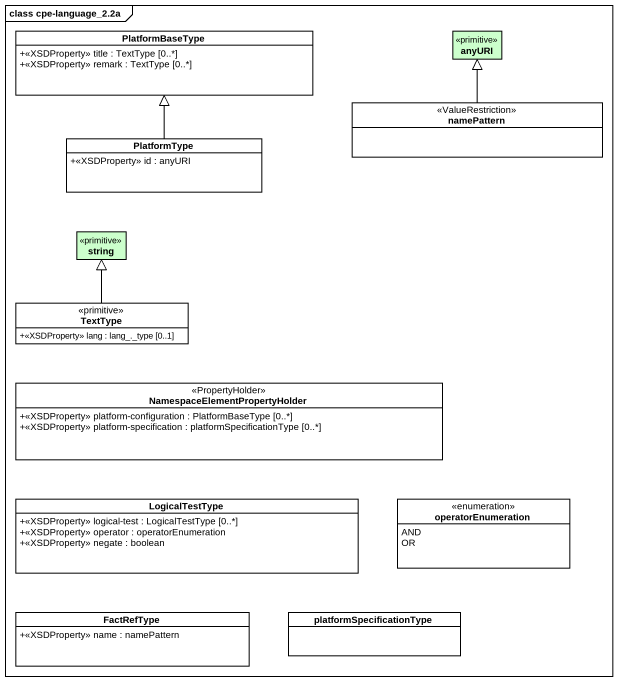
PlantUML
@startuml
mainframe class cpe-language_2.2a
hide circle
hide empty members
skinparam classAttributeIconSize 0
class PlatformBaseType {
  +<<XSDProperty>> title : TextType [0..*]
  +<<XSDProperty>> remark : TextType [0..*]
}
class anyURI <<primitive>> #CCFFCC
class namePattern <<ValueRestriction>>
class PlatformType {
  +<<XSDProperty>> id : anyURI
}
class string <<primitive>> #CCFFCC
class TextType <<primitive>> {
  +<<XSDProperty>> lang : lang_._type [0..1]
}
class "NamespaceElementPropertyHolder" as NamespaceElementPropertyHold <<PropertyHolder>> {
  +<<XSDProperty>> platform-configuration : PlatformBaseType [0..*]
  +<<XSDProperty>> platform-specification : platformSpecificationType [0..*]
}
class LogicalTestType {
  +<<XSDProperty>> logical-test : LogicalTestType [0..*]
  +<<XSDProperty>> operator : operatorEnumeration
  +<<XSDProperty>> negate : boolean
}
enum operatorEnumeration {
  AND
  OR
}
class FactRefType {
  +<<XSDProperty>> name : namePattern
}
class platformSpecificationType
namePattern -up-|> anyURI
PlatformType -up-|> PlatformBaseType
TextType -up-|> string
@enduml
